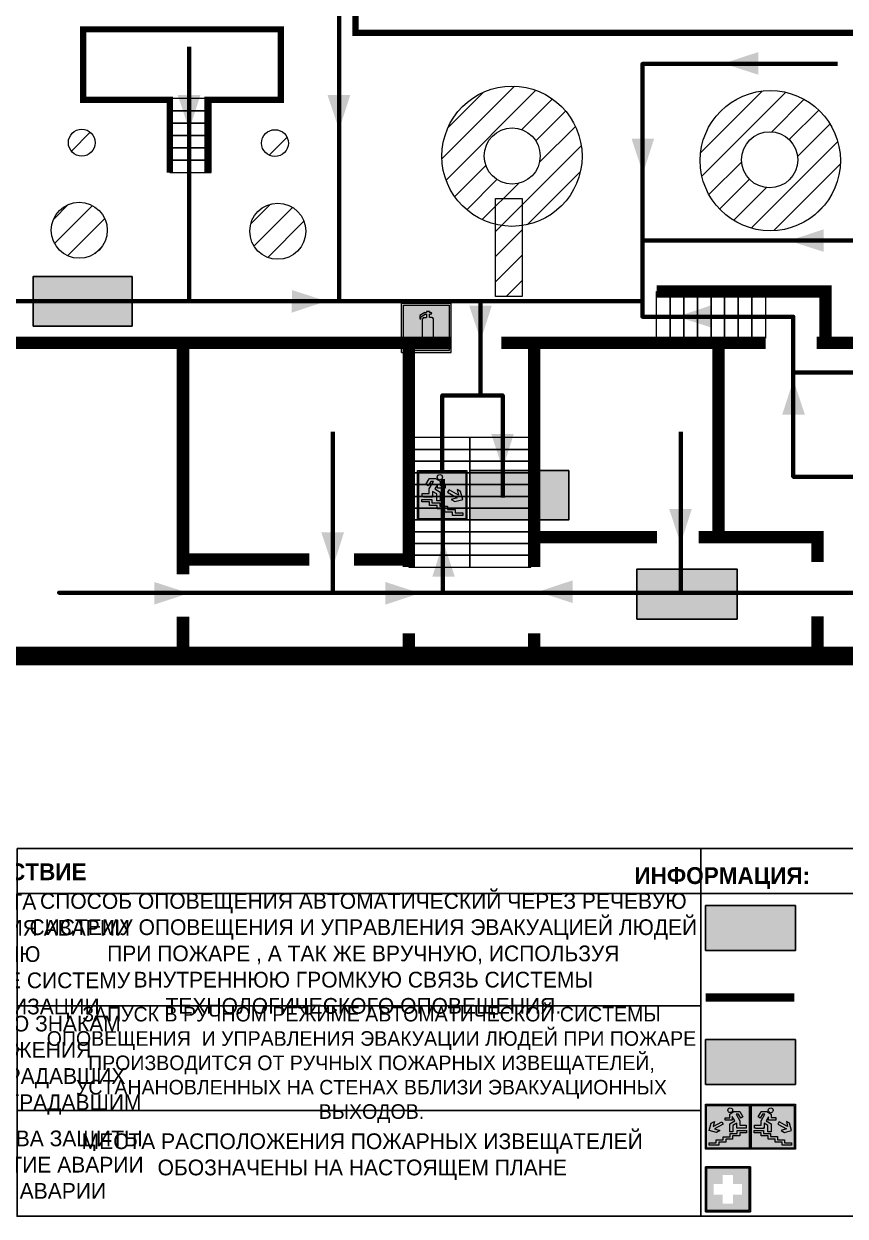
# Model space of a CAD drawing. Header units: millimetres. Extents: x 13810 to 67229, y 12374 to 21950.
# Drawn here: x 22035.2 to 22181.4, y 14178.4 to 14390.6 of the extents above; entities that cross this region are included whole.
import ezdxf

# ---------------------------------------------------------------- set-up
doc = ezdxf.new("R2010")
doc.units = ezdxf.units.MM
doc.layers.add('План_Штампы', color=7, linetype='Continuous')
doc.styles.add('обычный', font='arial.ttf')
pattern_1 = [(45, (1005.5524, 11950.405), (-2.24506403, 2.24506403), [])]

# ---------------------------------------------------------------- blocks, each defined once
blk = doc.blocks.new('A$C7B4425F7')
at = {"true_color": 0xffffff}
blk.add_hatch(color=7, dxfattribs=at).paths.add_polyline_path([(0, 0), (-16, 0), (-16, -8), (0, -8)])
h = blk.add_hatch(color=126)
h.paths.add_polyline_path([(-0.2, -0.2), (-15.8, -0.2), (-15.8, -7.8), (-0.2, -7.8)])
h.paths.add_polyline_path([(-11.76, -2.03), (-11.76, -3.66), (-11.17, -3.66, -0.568275), (-11.17, -6.18), (-12.58, -6.18), (-12.58, -2.03)], flags=16)
h.paths.add_polyline_path([(-13.33, -4.12, -0.495768), (-13.59, -6.18), (-15.03, -6.18), (-15.03, -2.03), (-13.59, -2.03, -0.487973)], flags=16)
h.paths.add_polyline_path([(-10.25, -2.03), (-9.48, -2.03), (-9.48, -6.18), (-10.25, -6.18)], flags=16)
h.paths.add_polyline_path([(-13.84, -3.69), (-14.24, -3.69), (-14.24, -3.03), (-13.9, -3.03, -0.692621)], flags=0)
h.paths.add_polyline_path([(-9.15, -2.03), (-8.4, -2.03), (-8.04, -3.07), (-7.68, -2.03), (-6.93, -2.03), (-7.64, -4.1), (-6.93, -6.18), (-7.68, -6.18), (-8.04, -5.14), (-8.4, -6.18), (-9.15, -6.18), (-8.44, -4.1)], flags=16)
h.paths.add_polyline_path([(-11.76, -4.46), (-11.42, -4.46, -0.692621), (-11.36, -5.12), (-11.76, -5.12)], flags=0)
h.paths.add_polyline_path([(-13.9, -5.2), (-14.24, -5.2), (-14.24, -4.55), (-13.84, -4.55, -0.708038)], flags=0)
edge = h.paths.add_edge_path(flags=16)
edge.add_ellipse((-5.51, -4.08), major_axis=(0, 2.05), ratio=0.586184, start_angle=0, end_angle=360)
edge = h.paths.add_edge_path(flags=0)
edge.add_ellipse((-5.51, -4.08), major_axis=(0, 1.14), ratio=0.454828, start_angle=0, end_angle=360)
h.paths.add_polyline_path([(-4.13, -4.96, 0.377264), (-3.48, -4.52, 0.0555), (-3.16, -2.03), (-1.66, -2.03), (-1.66, -4.96), (-0.96, -4.96), (-0.96, -7.01), (-1.75, -7.01), (-1.75, -6.18), (-3.3, -6.18), (-3.3, -7.02), (-4.13, -7.02)], flags=16)
h.paths.add_polyline_path([(-2.73, -2.91), (-2.28, -2.91), (-2.28, -4.96), (-3.05, -4.96, 0.079136)], flags=0)
at = {"color": 126}
blk.add_lwpolyline([(-16, -8), (0, -8), (0, 0), (-16, 0)], close=True, dxfattribs=at)
blk = doc.blocks.new('A$C18900ED3')
h = blk.add_hatch(color=126)
h.paths.add_polyline_path([(-0.18, -0.18), (-7.02, -0.18), (-7.02, -7.02), (-0.18, -7.02)])
h.paths.add_polyline_path([(-5.89, -4.46), (-5.89, -2.77), (-4.46, -2.77), (-4.46, -1.31), (-2.77, -1.31), (-2.77, -2.77), (-1.33, -2.77), (-1.33, -4.46), (-2.77, -4.46), (-2.77, -5.89), (-4.46, -5.89), (-4.46, -4.46)], flags=16)
at = {"color": 126}
for p, q in [((-7.2, 0), (-7.2, -7.2)), ((0, 0), (-7.2, 0)), ((0, -7.2), (0, 0)), ((-7.02, -7.02), (-7.02, -0.18)), ((-7.02, -0.18), (-0.18, -0.18)), ((-0.18, -0.18), (-0.18, -7.02)), ((-7.2, -7.2), (0, -7.2)), ((-0.18, -7.02), (-7.02, -7.02))]:
    blk.add_line(p, q, dxfattribs=at)
blk = doc.blocks.new('вниз 3')
at = {"lineweight": 0, "true_color": 0xffffff}
h = blk.add_hatch(color=7, dxfattribs=at)
h.dxf.hatch_style = 1
h.paths.add_polyline_path([(40997.5, -4475.69), (40997.25, -4475.28), (40995.76, -4476.15), (40995.97, -4475.23), (40995.39, -4475.56), (40995.05, -4476.83), (40996.33, -4477.17), (40996.91, -4476.83), (40996, -4476.55)], flags=0)
h.paths.add_polyline_path([(40999.81, -4473.95), (41000.22, -4473.95), (41000.64, -4474.67), (41001.03, -4474.43), (41000.46, -4473.49), (41000.42, -4473.49), (40999.43, -4473.49), (40998.68, -4473.92), (40998.68, -4474.57), (40997.88, -4474.57), (40997.88, -4475), (40999.14, -4475), (40999.14, -4474.43), (40999.14, -4474.38), (40999.59, -4475.15), (40998.72, -4475.67), (40998.72, -4477.06), (40999.24, -4477.06), (40999.24, -4475.96), (40999.95, -4475.56), (40999.95, -4476.43), (41001.61, -4476.43), (41001.61, -4475.88), (41000.47, -4475.88), (41000.47, -4475.12)], flags=0)
h.paths.add_polyline_path([(40999.2, -4473.24, 1), (40998.35, -4473.24, 1)], flags=0)
h.paths.add_polyline_path([(41000.46, -4477.26), (41001.69, -4477.26), (41001.69, -4476.84), (41000.03, -4476.84), (41000.03, -4477.39), (40998.78, -4477.39), (40998.78, -4477.95), (40997.53, -4477.95), (40997.53, -4478.5), (40996.29, -4478.5), (40996.29, -4479.06), (40995.05, -4479.06), (40995.05, -4479.48), (40995.29, -4479.48), (40996.72, -4479.48), (40996.72, -4478.92), (40997.97, -4478.92), (40997.97, -4478.36), (40999.2, -4478.36), (40999.2, -4477.81), (41000.46, -4477.81)], flags=0)
h.paths.add_polyline_path([(41002.37, -4472.17), (40994.37, -4472.17), (40994.37, -4480.17), (41002.37, -4480.17)])
h.paths.add_polyline_path([(41002.16, -4479.96), (40994.57, -4479.96), (40994.57, -4472.37), (41002.16, -4472.37)], flags=16)
h.paths.add_polyline_path([(41001.61, -4475.88), (41001.61, -4476.43), (40999.95, -4476.43), (40999.95, -4475.56), (40999.24, -4475.96), (40999.24, -4477.06), (40998.72, -4477.06), (40998.72, -4475.67), (40999.59, -4475.15), (40999.14, -4474.38), (40999.14, -4474.43), (40999.14, -4475), (40997.88, -4475), (40997.88, -4474.57), (40998.68, -4474.57), (40998.68, -4473.92), (40999.43, -4473.49), (41000.42, -4473.49), (41000.46, -4473.49), (41001.03, -4474.43), (41000.64, -4474.67), (41000.22, -4473.95), (40999.81, -4473.95), (41000.47, -4475.12), (41000.47, -4475.88)], flags=0)
h.paths.add_polyline_path([(41001.69, -4476.84), (41001.69, -4477.26), (41000.46, -4477.26), (41000.46, -4477.81), (40999.2, -4477.81), (40999.2, -4478.36), (40997.97, -4478.36), (40997.97, -4478.92), (40996.72, -4478.92), (40996.72, -4479.48), (40995.05, -4479.48), (40995.05, -4479.06), (40996.29, -4479.06), (40996.29, -4478.5), (40997.53, -4478.5), (40997.53, -4477.95), (40998.78, -4477.95), (40998.78, -4477.39), (41000.03, -4477.39), (41000.03, -4476.84)], flags=0)
h.paths.add_polyline_path([(40998.35, -4473.24, -1), (40999.2, -4473.24, -1)], flags=0)
h.paths.add_polyline_path([(40997.5, -4475.69), (40996, -4476.55), (40996.91, -4476.83), (40996.33, -4477.17), (40995.05, -4476.83), (40995.39, -4475.56), (40995.97, -4475.23), (40995.76, -4476.15), (40997.25, -4475.28)], flags=0)
at = {"lineweight": 0}
h = blk.add_hatch(color=126, dxfattribs=at)
h.dxf.hatch_style = 1
h.paths.add_polyline_path([(41002.16, -4472.37), (40994.57, -4472.37), (40994.57, -4479.96), (41002.16, -4479.96)])
h.paths.add_polyline_path([(40995.97, -4475.23), (40995.76, -4476.15), (40997.25, -4475.28), (40997.5, -4475.69), (40996, -4476.55), (40996.91, -4476.83), (40996.33, -4477.17), (40995.05, -4476.83), (40995.39, -4475.56)], flags=16)
h.paths.add_polyline_path([(40997.88, -4474.57), (40998.68, -4474.57), (40998.68, -4473.92), (40999.43, -4473.49), (41000.42, -4473.49), (41000.46, -4473.49), (41001.03, -4474.43), (41000.64, -4474.67), (41000.22, -4473.95), (40999.81, -4473.95), (41000.47, -4475.12), (41000.47, -4475.88), (41001.61, -4475.88), (41001.61, -4476.43), (40999.95, -4476.43), (40999.95, -4475.56), (40999.24, -4475.96), (40999.24, -4477.06), (40998.72, -4477.06), (40998.72, -4475.67), (40999.59, -4475.15), (40999.14, -4474.38), (40999.14, -4474.43), (40999.14, -4475), (40997.88, -4475)], flags=16)
h.paths.add_polyline_path([(40998.35, -4473.24, -1), (40999.2, -4473.24, -1)], flags=16)
h.paths.add_polyline_path([(40997.53, -4477.95), (40998.78, -4477.95), (40998.78, -4477.39), (41000.03, -4477.39), (41000.03, -4476.84), (41001.69, -4476.84), (41001.69, -4477.26), (41000.46, -4477.26), (41000.46, -4477.81), (40999.2, -4477.81), (40999.2, -4478.36), (40997.97, -4478.36), (40997.97, -4478.92), (40996.72, -4478.92), (40996.72, -4479.48), (40995.05, -4479.48), (40995.05, -4479.06), (40996.29, -4479.06), (40996.29, -4478.5), (40997.53, -4478.5)], flags=16)
at = {"lineweight": 0, "true_color": 0xffffff}
h = blk.add_hatch(color=7, dxfattribs=at)
h.dxf.hatch_style = 1
h.paths.add_polyline_path([(40999.2, -4473.24, 1), (40998.35, -4473.24, 1)])
h.paths.add_polyline_path([(40999.81, -4473.95), (41000.22, -4473.95), (41000.64, -4474.67), (41001.03, -4474.43), (41000.46, -4473.49), (41000.42, -4473.49), (40999.43, -4473.49), (40998.68, -4473.92), (40998.68, -4474.57), (40997.88, -4474.57), (40997.88, -4475), (40999.14, -4475), (40999.14, -4474.43), (40999.14, -4474.38), (40999.59, -4475.15), (40998.72, -4475.67), (40998.72, -4477.06), (40999.24, -4477.06), (40999.24, -4475.96), (40999.95, -4475.56), (40999.95, -4476.43), (41001.61, -4476.43), (41001.61, -4475.88), (41000.47, -4475.88), (41000.47, -4475.12)])
h.paths.add_polyline_path([(40999.2, -4477.81), (41000.46, -4477.81), (41000.46, -4477.26), (41001.69, -4477.26), (41001.69, -4476.84), (41000.03, -4476.84), (41000.03, -4477.39), (40998.78, -4477.39), (40998.78, -4477.95), (40997.53, -4477.95), (40997.53, -4478.5), (40996.29, -4478.5), (40996.29, -4479.06), (40995.05, -4479.06), (40995.05, -4479.48), (40995.29, -4479.48), (40996.72, -4479.48), (40996.72, -4478.92), (40997.97, -4478.92), (40997.97, -4478.36), (40999.2, -4478.36)])
h.paths.add_polyline_path([(40997.5, -4475.69), (40997.25, -4475.28), (40995.76, -4476.15), (40995.97, -4475.23), (40995.39, -4475.56), (40995.05, -4476.83), (40996.33, -4477.17), (40996.91, -4476.83), (40996, -4476.55)])
at = {"color": 126, "lineweight": 0}
for points in [[(40994.37, -4472.17), (41002.37, -4472.17), (41002.37, -4480.17), (40994.37, -4480.17)], [(40994.57, -4472.37), (41002.16, -4472.37), (41002.16, -4479.96), (40994.57, -4479.96)]]:
    blk.add_lwpolyline(points, close=True, dxfattribs=at)
for points in [[(40995.05, -4476.83), (40995.39, -4475.56), (40995.97, -4475.23), (40995.76, -4476.15), (40997.25, -4475.28), (40997.5, -4475.69), (40996, -4476.55), (40996.91, -4476.83), (40996.33, -4477.17), (40995.05, -4476.83)], [(40999.14, -4474.43), (40999.14, -4475), (40997.88, -4475), (40997.88, -4474.57), (40998.68, -4474.57), (40998.68, -4473.92), (40999.43, -4473.49), (41000.42, -4473.49), (41000.46, -4473.49), (41001.03, -4474.43), (41000.64, -4474.67), (41000.22, -4473.95), (40999.81, -4473.95), (41000.47, -4475.12), (41000.47, -4475.88), (41001.61, -4475.88), (41001.61, -4476.43), (40999.95, -4476.43), (40999.95, -4475.56), (40999.24, -4475.96), (40999.24, -4477.06), (40998.72, -4477.06), (40998.72, -4475.67), (40999.59, -4475.15), (40999.14, -4474.38), (40999.14, -4474.43)], [(40995.29, -4479.48), (40995.05, -4479.48), (40995.05, -4479.06), (40996.29, -4479.06), (40996.29, -4478.5), (40997.53, -4478.5), (40997.53, -4477.95), (40998.78, -4477.95), (40998.78, -4477.39), (41000.03, -4477.39), (41000.03, -4476.84), (41001.69, -4476.84), (41001.69, -4477.26), (41000.46, -4477.26), (41000.46, -4477.81), (40999.2, -4477.81), (40999.2, -4478.36), (40997.97, -4478.36), (40997.97, -4478.92), (40996.72, -4478.92), (40996.72, -4479.48), (40995.05, -4479.48)]]:
    blk.add_lwpolyline(points, dxfattribs=at)
blk.add_circle((40998.77, -4473.24), 0.426, dxfattribs=at)
blk = doc.blocks.new('вниз')
at = {"lineweight": 0, "true_color": 0xffffff}
h = blk.add_hatch(color=7, dxfattribs=at)
h.dxf.hatch_style = 1
h.paths.add_polyline_path([(40994.51, -4472.22), (40986.51, -4472.22), (40986.51, -4480.22), (40994.51, -4480.22)])
h.paths.add_polyline_path([(40994.31, -4472.42), (40994.31, -4480.01), (40986.71, -4480.01), (40986.71, -4472.42)], flags=16)
h.paths.add_polyline_path([(40988.43, -4473.53), (40989.43, -4473.53), (40990.19, -4473.96), (40990.19, -4474.6), (40991, -4474.6), (40991, -4475.06), (40989.73, -4475.06), (40989.73, -4474.46), (40989.3, -4475.18), (40990.17, -4475.7), (40990.17, -4477.11), (40989.63, -4477.11), (40989.63, -4476.01), (40988.94, -4475.59), (40988.94, -4476.46), (40988.94, -4476.46), (40987.47, -4476.46), (40987.26, -4476.46), (40987.26, -4475.92), (40988.4, -4475.92), (40988.4, -4475.2), (40989.1, -4473.99), (40988.66, -4473.99), (40988.24, -4474.7), (40987.86, -4474.47), (40988.41, -4473.56)], flags=0)
h.paths.add_polyline_path([(40990.55, -4473.29, -1), (40989.69, -4473.29, -1)], flags=0)
h.paths.add_polyline_path([(40988.85, -4476.89), (40988.85, -4477.43), (40990.1, -4477.43), (40990.1, -4477.99), (40991.34, -4477.99), (40991.34, -4478.54), (40992.59, -4478.54), (40992.59, -4479.09), (40993.83, -4479.09), (40993.83, -4479.52), (40992.17, -4479.52), (40992.17, -4478.97), (40990.91, -4478.97), (40990.91, -4478.41), (40989.68, -4478.41), (40989.68, -4477.86), (40988.43, -4477.86), (40988.43, -4477.31), (40987.6, -4477.31), (40987.18, -4477.31), (40987.18, -4476.89)], flags=0)
h.paths.add_polyline_path([(40991.61, -4475.33), (40993.12, -4476.2), (40992.9, -4475.27), (40993.48, -4475.6), (40993.83, -4476.88), (40992.56, -4477.22), (40991.97, -4476.88), (40992.9, -4476.61), (40991.38, -4475.74), (40991.58, -4475.39)], flags=0)
h.paths.add_polyline_path([(40990.19, -4473.96), (40989.43, -4473.53), (40988.43, -4473.53), (40988.41, -4473.56), (40987.86, -4474.47), (40988.24, -4474.7), (40988.66, -4473.99), (40989.1, -4473.99), (40988.4, -4475.2), (40988.4, -4475.92), (40987.26, -4475.92), (40987.26, -4476.46), (40987.47, -4476.46), (40988.94, -4476.46), (40988.94, -4476.27), (40988.94, -4475.59), (40989.63, -4476.01), (40989.63, -4477.11), (40990.17, -4477.11), (40990.17, -4475.7), (40989.3, -4475.18), (40989.73, -4474.46), (40989.73, -4475.06), (40991, -4475.06), (40991, -4474.6), (40990.19, -4474.6)], flags=0)
h.paths.add_polyline_path([(40990.55, -4473.29, 1), (40989.69, -4473.29, 1)], flags=0)
h.paths.add_polyline_path([(40991.61, -4475.33), (40991.58, -4475.39), (40991.38, -4475.74), (40992.9, -4476.61), (40991.97, -4476.88), (40992.56, -4477.22), (40993.83, -4476.88), (40993.48, -4475.6), (40992.9, -4475.27), (40993.12, -4476.2)], flags=0)
h.paths.add_polyline_path([(40990.1, -4477.43), (40988.85, -4477.43), (40988.85, -4476.89), (40987.18, -4476.89), (40987.18, -4477.31), (40987.6, -4477.31), (40988.43, -4477.31), (40988.43, -4477.86), (40989.68, -4477.86), (40989.68, -4478.41), (40990.91, -4478.41), (40990.91, -4478.97), (40992.17, -4478.97), (40992.17, -4479.52), (40993.83, -4479.52), (40993.83, -4479.09), (40992.59, -4479.09), (40992.59, -4478.54), (40991.34, -4478.54), (40991.34, -4477.99), (40990.1, -4477.99)], flags=0)
at = {"lineweight": 0}
h = blk.add_hatch(color=126, dxfattribs=at)
h.dxf.hatch_style = 1
h.paths.add_polyline_path([(40994.31, -4472.42), (40986.71, -4472.42), (40986.71, -4480.01), (40994.31, -4480.01)])
h.paths.add_polyline_path([(40988.43, -4473.53), (40989.43, -4473.53), (40990.19, -4473.96), (40990.19, -4474.6), (40991, -4474.6), (40991, -4475.06), (40989.73, -4475.06), (40989.73, -4474.46), (40989.3, -4475.18), (40990.17, -4475.7), (40990.17, -4477.11), (40989.63, -4477.11), (40989.63, -4476.01), (40988.94, -4475.59), (40988.94, -4476.46), (40988.94, -4476.46), (40987.47, -4476.46), (40987.26, -4476.46), (40987.26, -4475.92), (40988.4, -4475.92), (40988.4, -4475.2), (40989.1, -4473.99), (40988.66, -4473.99), (40988.24, -4474.7), (40987.86, -4474.47), (40988.41, -4473.56)], flags=16)
h.paths.add_polyline_path([(40990.55, -4473.29, -1), (40989.69, -4473.29, -1)], flags=16)
h.paths.add_polyline_path([(40988.85, -4476.89), (40988.85, -4477.43), (40990.1, -4477.43), (40990.1, -4477.99), (40991.34, -4477.99), (40991.34, -4478.54), (40992.59, -4478.54), (40992.59, -4479.09), (40993.83, -4479.09), (40993.83, -4479.52), (40992.17, -4479.52), (40992.17, -4478.97), (40990.91, -4478.97), (40990.91, -4478.41), (40989.68, -4478.41), (40989.68, -4477.86), (40988.43, -4477.86), (40988.43, -4477.31), (40987.6, -4477.31), (40987.18, -4477.31), (40987.18, -4476.89)], flags=16)
h.paths.add_polyline_path([(40991.61, -4475.33), (40993.12, -4476.2), (40992.9, -4475.27), (40993.48, -4475.6), (40993.83, -4476.88), (40992.56, -4477.22), (40991.97, -4476.88), (40992.9, -4476.61), (40991.38, -4475.74), (40991.58, -4475.39)], flags=16)
at = {"lineweight": 0, "true_color": 0xffffff}
h = blk.add_hatch(color=7, dxfattribs=at)
h.dxf.hatch_style = 1
h.paths.add_polyline_path([(40989.73, -4474.46), (40989.73, -4475.06), (40991, -4475.06), (40991, -4474.6), (40990.19, -4474.6), (40990.19, -4473.96), (40989.43, -4473.53), (40988.43, -4473.53), (40988.41, -4473.56), (40987.86, -4474.47), (40988.24, -4474.7), (40988.66, -4473.99), (40989.1, -4473.99), (40988.4, -4475.2), (40988.4, -4475.92), (40987.26, -4475.92), (40987.26, -4476.46), (40987.47, -4476.46), (40988.94, -4476.46), (40988.94, -4475.59), (40989.63, -4476.01), (40989.63, -4477.11), (40990.17, -4477.11), (40990.17, -4475.7), (40989.3, -4475.18)])
h.paths.add_polyline_path([(40989.69, -4473.29, 1), (40990.55, -4473.29, 1)])
h.paths.add_polyline_path([(40991.61, -4475.33), (40991.58, -4475.39), (40991.38, -4475.74), (40992.9, -4476.61), (40991.97, -4476.88), (40992.56, -4477.22), (40993.83, -4476.88), (40993.48, -4475.6), (40992.9, -4475.27), (40993.12, -4476.2)])
h.paths.add_polyline_path([(40990.1, -4477.43), (40988.85, -4477.43), (40988.85, -4476.89), (40987.18, -4476.89), (40987.18, -4477.31), (40987.6, -4477.31), (40988.43, -4477.31), (40988.43, -4477.86), (40989.68, -4477.86), (40989.68, -4478.41), (40990.91, -4478.41), (40990.91, -4478.97), (40992.17, -4478.97), (40992.17, -4479.52), (40993.83, -4479.52), (40993.83, -4479.09), (40992.59, -4479.09), (40992.59, -4478.54), (40991.34, -4478.54), (40991.34, -4477.99), (40990.1, -4477.99)])
at = {"color": 126, "lineweight": 0}
for points in [[(40986.51, -4472.22), (40994.51, -4472.22), (40994.51, -4480.22), (40986.51, -4480.22)], [(40986.71, -4472.42), (40994.31, -4472.42), (40994.31, -4480.01), (40986.71, -4480.01)]]:
    blk.add_lwpolyline(points, close=True, dxfattribs=at)
for points in [[(40987.47, -4476.46), (40987.26, -4476.46), (40987.26, -4475.92), (40988.4, -4475.92), (40988.4, -4475.2), (40989.1, -4473.99), (40988.66, -4473.99), (40988.24, -4474.7), (40987.86, -4474.47), (40988.41, -4473.56), (40988.43, -4473.53), (40989.43, -4473.53), (40990.19, -4473.96), (40990.19, -4474.6), (40991, -4474.6), (40991, -4475.06), (40989.73, -4475.06), (40989.73, -4474.46), (40989.3, -4475.18), (40990.17, -4475.7), (40990.17, -4477.11), (40989.63, -4477.11), (40989.63, -4476.01), (40988.94, -4475.59), (40988.94, -4476.46)], [(40991.58, -4475.39), (40991.38, -4475.74), (40992.9, -4476.61), (40991.97, -4476.88), (40992.56, -4477.22), (40993.83, -4476.88), (40993.48, -4475.6), (40992.9, -4475.27), (40993.12, -4476.2), (40991.61, -4475.33), (40991.58, -4475.39)], [(40987.6, -4477.31), (40987.18, -4477.31), (40987.18, -4476.89), (40988.85, -4476.89), (40988.85, -4477.43), (40990.1, -4477.43), (40990.1, -4477.99), (40991.34, -4477.99), (40991.34, -4478.54), (40992.59, -4478.54), (40992.59, -4479.09), (40993.83, -4479.09), (40993.83, -4479.52), (40992.17, -4479.52), (40992.17, -4478.97), (40990.91, -4478.97), (40990.91, -4478.41), (40989.68, -4478.41), (40989.68, -4477.86), (40988.43, -4477.86), (40988.43, -4477.31), (40987.6, -4477.31)], [(40987.47, -4476.46), (40988.94, -4476.46), (40988.94, -4476.27)]]:
    blk.add_lwpolyline(points, dxfattribs=at)
blk.add_circle((40990.12, -4473.29), 0.432, dxfattribs=at)
blk = doc.blocks.new('A$C32E8229D')
at = {"true_color": 0xffffff}
blk.add_hatch(color=7, dxfattribs=at).paths.add_polyline_path([(0, 0), (0, -8), (16, -8), (16, 0)])
h = blk.add_hatch(color=126)
h.paths.add_polyline_path([(0.2, -0.2), (15.8, -0.2), (15.8, -7.8), (0.2, -7.8)])
h.paths.add_polyline_path([(13.49, -2.05), (12.08, -2.05), (11.37, -2.63, 0.162397), (11.29, -2.84), (11.29, -3.63), (10.35, -3.63), (10.35, -4.05), (11.68, -4.05), (11.68, -3.48), (12.26, -4.28), (11.29, -5.1), (11.29, -6.78), (11.85, -6.78), (11.85, -5.44), (12.8, -4.64), (12.8, -5.94), (14.46, -5.94), (14.46, -5.39), (13.45, -5.39), (13.45, -3.97), (12.46, -2.59), (13.15, -2.59), (13.69, -3.34), (14.18, -3)], flags=16)
h.paths.add_polyline_path([(10.74, -1.82, 1), (11.8, -1.82, 1)], flags=16)
h.paths.add_polyline_path([(9.39, -3.59), (5.99, -3.59), (6.56, -3.03), (5.91, -3.03), (5.1, -3.83), (5.91, -4.64), (6.56, -4.64), (5.99, -4.09), (9.39, -4.09)], flags=16)
h.paths.add_polyline_path([(4.29, -1.08), (1.72, -1.08), (1.72, -6.6), (4.29, -6.6)], flags=16)
at = {"color": 126}
blk.add_lwpolyline([(16, -8), (0, -8), (0, 0), (16, 0)], close=True, dxfattribs=at)
blk = doc.blocks.new('A$C3AD82952')
at = {"true_color": 0xf5f5ff}
h = blk.add_hatch(color=7, dxfattribs=at)
h.dxf.hatch_style = 1
h.paths.add_polyline_path([(8.21, 8.73, 0.414214), (7.89, 9.05), (7.22, 9.05), (7.22, 9.92), (7.59, 9.92, 1), (7.57, 10.36), (7.22, 10.36), (7.22, 10.6), (6.43, 10.6), (6.43, 10.36), (6.01, 10.36), (4.74, 9.59), (4.74, 8.69), (4.98, 8.73), (4.98, 9.26), (6.12, 9.91), (6.43, 9.91), (6.43, 9.05), (5.76, 9.05, 0.414214), (5.44, 8.73), (5.44, 2.2), (8.21, 2.2)], flags=0)
h.paths.add_polyline_path([(12.8, 12.8), (0, 12.8), (0, 0), (12.8, 0)])
h.paths.add_polyline_path([(0.51, 12.29), (12.29, 12.29), (12.29, 0.51), (0.51, 0.51)], flags=16)
h.paths.add_polyline_path([(4.74, 9.59), (6.01, 10.36), (6.43, 10.36), (6.43, 10.6), (7.22, 10.6), (7.22, 10.36), (7.59, 10.36, -0.94586), (7.59, 9.92), (7.22, 9.92), (7.22, 9.05), (7.89, 9.05, -0.414214), (8.21, 8.73), (8.21, 2.2), (5.44, 2.2), (5.44, 8.73, -0.414214), (5.76, 9.05), (6.43, 9.05), (6.43, 9.91), (6.12, 9.91), (4.98, 9.26), (4.98, 8.73), (4.74, 8.69)], flags=0)
h = blk.add_hatch(color=242)
h.dxf.hatch_style = 1
h.paths.add_polyline_path([(12.29, 12.29), (0.51, 12.29), (0.51, 0.51), (12.29, 0.51)])
h.paths.add_polyline_path([(4.74, 8.69), (4.74, 9.59), (6.01, 10.36), (6.43, 10.36), (6.43, 10.6), (7.22, 10.6), (7.22, 10.36), (7.59, 10.36, -0.94586), (7.59, 9.92), (7.22, 9.92), (7.22, 9.05), (7.89, 9.05, -0.414214), (8.21, 8.73), (8.21, 2.2), (5.44, 2.2), (5.44, 8.73, -0.414214), (5.76, 9.05), (6.43, 9.05), (6.43, 9.91), (6.12, 9.91), (4.98, 9.26), (4.98, 8.73)], flags=16)
h = blk.add_hatch(color=7, dxfattribs=at)
h.dxf.hatch_style = 1
h.paths.add_polyline_path([(8.21, 8.73, 0.414214), (7.89, 9.05), (7.22, 9.05), (7.22, 9.92), (7.59, 9.92, 1), (7.57, 10.36), (7.22, 10.36), (7.22, 10.6), (6.43, 10.6), (6.43, 10.36), (6.01, 10.36), (4.74, 9.59), (4.74, 8.69), (4.98, 8.73), (4.98, 9.26), (6.12, 9.91), (6.43, 9.91), (6.43, 9.05), (5.76, 9.05, 0.414214), (5.44, 8.73), (5.44, 2.2), (8.21, 2.2)])
at = {"color": 242, "lineweight": 5}
for p, q in [((0, 0), (0, 12.8)), ((0, 12.8), (12.8, 12.8)), ((12.8, 0), (12.8, 12.8)), ((6.01, 10.36), (4.74, 9.59)), ((4.74, 9.59), (4.74, 8.69)), ((4.98, 9.26), (6.12, 9.91)), ((6.01, 10.36), (6.43, 10.36)), ((6.12, 9.91), (6.43, 9.91)), ((7.22, 10.6), (6.43, 10.6)), ((6.43, 10.6), (6.43, 10.36)), ((6.43, 9.91), (6.43, 9.05)), ((7.22, 10.36), (7.22, 10.6)), ((7.59, 10.36), (7.22, 10.36)), ((7.22, 9.05), (7.22, 9.92)), ((7.59, 9.92), (7.22, 9.92)), ((4.74, 8.69), (4.98, 8.73)), ((4.98, 8.73), (4.98, 9.26)), ((5.44, 2.2), (5.44, 8.73)), ((5.76, 9.05), (6.43, 9.05)), ((7.89, 9.05), (7.22, 9.05)), ((8.21, 2.2), (8.21, 8.73)), ((0, 0), (12.8, 0)), ((5.44, 2.2), (8.21, 2.2))]:
    blk.add_line(p, q, dxfattribs=at)
blk.add_lwpolyline([(0.51, 12.29), (12.29, 12.29), (12.29, 0.51), (0.51, 0.51)], close=True, dxfattribs=at)
for centre, radius, start, end in [((7.58, 10.14), 0.223, 273.1875, 86.8125), ((5.76, 8.73), 0.32, 90, 180), ((7.89, 8.73), 0.32, 0, 90)]:
    blk.add_arc(centre, radius, start, end, dxfattribs=at)

msp = doc.modelspace()

# ---------------------------------------------------------------- hatches: boundary and pattern name
at = {"lineweight": 0}
h = msp.add_hatch(dxfattribs=at)
h.set_pattern_fill('ANSI31', color=256)
h.set_pattern_definition(pattern_1)
h.paths.add_polyline_path([(22109.6, 14367.03, 0.346999), (22119.17, 14354.9), (22119.17, 14359.48), (22123.92, 14359.48), (22123.92, 14354.69, 0.371421), (22134.55, 14367.03, 1)])
h.paths.add_polyline_path([(22127.12, 14367.07, -1), (22117.13, 14367.07, -1)], flags=16)
h.paths.add_polyline_path([(22123.92, 14354.69, -0.096063), (22119.17, 14354.9), (22119.17, 14342.09), (22123.92, 14342.09)])
h.paths.add_polyline_path([(22123.92, 14359.48), (22119.17, 14359.48), (22119.17, 14354.9, 0.096063), (22123.92, 14354.69)])
h.paths.add_polyline_path([(22180.54, 14366.24, 1), (22155.59, 14366.24, 1)])
h.paths.add_polyline_path([(22162.96, 14366.4, -1), (22172.94, 14366.4, -1)], flags=16)
h = msp.add_hatch(dxfattribs=at)
h.set_pattern_fill('ANSI31', color=256)
h.set_pattern_definition(pattern_1)
h.paths.add_polyline_path([(22009.75, 14369.34, 1), (22004.96, 14369.34, 1)])
h.paths.add_polyline_path([(22012.01, 14353.51, 1), (22002.02, 14353.51, 1)])
h.paths.add_polyline_path([(22043.12, 14369.44, 1), (22047.9, 14369.44, 1)])
h.paths.add_polyline_path([(22040.07, 14353.85, 1), (22050.06, 14353.85, 1)])
h.paths.add_polyline_path([(22077.5, 14369.36, 1), (22082.28, 14369.36, 1)])
h.paths.add_polyline_path([(22075.4, 14353.68, 1), (22085.39, 14353.68, 1)])

# ---------------------------------------------------------------- linework, layer by layer
for points, const_width in [([(21919.18, 14448.62), (21814.82, 14448.62), (21814.82, 14278.09), (22247.96, 14278.09), (22247.96, 14448.62), (21919.18, 14448.62)], 3.3), ([(22222.89, 14392.1), (22216.25, 14392.1), (22216.25, 14389), (22094.23, 14389), (22094.23, 14435.73)], 1.1), ([(22061.19, 14364.13), (22061.19, 14377.06), (22045.75, 14377.06), (22045.75, 14389.62), (22080.95, 14389.62), (22080.95, 14377.06), (22067.86, 14377.06), (22067.86, 14364.13)], 1.1), ([(22177.87, 14333.84), (22177.87, 14342.97), (22147.81, 14342.97)], 2.2), ([(22016.72, 14333.84), (22111.12, 14333.84)], 2.2), ([(22063.52, 14292.61), (22063.52, 14333.98), (22063.52, 14295.27), (22085.99, 14295.27)], 2.2), ([(22103.74, 14333.84), (22103.74, 14293.91)], 2.2), ([(22120.18, 14333.84), (22167.26, 14333.84)], 2.2), ([(22126.03, 14333.84), (22126.03, 14293.91)], 2.2), ([(22176.33, 14333.84), (22247.96, 14333.84)], 2.2), ([(22158.85, 14333.09), (22158.85, 14299.21), (22176.47, 14299.21), (22176.47, 14294.78)], 2.2), ([(22147.9, 14299.21), (22126.74, 14299.21)], 2.2), ([(22158.85, 14299.21), (22155.3, 14299.21)], 2.2), ([(22103.74, 14295.27), (22093.97, 14295.27)], 2.2), ([(22063.52, 14279.16), (22063.52, 14285.07)], 2.2), ([(22176.47, 14285.16), (22176.47, 14277.47)], 2.2), ([(22103.74, 14278.09), (22103.74, 14282.1)], 2.2), ([(22126.03, 14278.09), (22126.03, 14282.1)], 2.2)]:
    msp.add_lwpolyline(points, dxfattribs=dict(at, const_width=const_width))
at = {"color": 126, "lineweight": 100, "true_color": 0x008754}
for points in [[(21917.98, 14440.75), (21948.34, 14440.75), (21948.34, 14397.21), (21955.98, 14386.7), (21955.98, 14361.42), (21974.28, 14341.23), (22145.29, 14341.23), (22145.29, 14383.46), (22180.03, 14383.46)], [(22091.34, 14416.88), (22091.34, 14341.23)], [(22064.63, 14341.23), (22064.63, 14386.47)], [(22241.85, 14384.81), (22241.85, 14352.02), (22145.29, 14352.02)], [(22116.45, 14324.47), (22116.45, 14341.23)], [(22145.29, 14341.23), (22145.29, 14338.47), (22172.14, 14338.47), (22172.14, 14328.51), (22241.6, 14328.51)], [(22172.14, 14328.51), (22172.14, 14309.99), (22185.78, 14309.99)], [(22109.67, 14311.16), (22109.67, 14324.47), (22120.44, 14324.47), (22120.44, 14306.3)], [(22241.6, 14309.99), (22185.78, 14309.99), (22185.78, 14289.34), (22041.42, 14289.34), (22090.17, 14289.34), (22090.17, 14317.96)], [(22152.15, 14289.34), (22152.15, 14317.96)], [(22109.76, 14289.34), (22109.76, 14309.58)]]:
    msp.add_lwpolyline(points, dxfattribs=at)
at = {"lineweight": 0}
for points in [[(22061.19, 14375.08), (22068.53, 14375.08), (22068.53, 14377.28), (22061.19, 14377.28)], [(22061.19, 14372.89), (22068.53, 14372.89), (22068.53, 14375.08), (22061.19, 14375.08)], [(22061.19, 14370.7), (22068.53, 14370.7), (22068.53, 14372.89), (22061.19, 14372.89)], [(22061.19, 14368.51), (22068.53, 14368.51), (22068.53, 14370.7), (22061.19, 14370.7)], [(22061.19, 14366.32), (22068.53, 14366.32), (22068.53, 14368.51), (22061.19, 14368.51)], [(22061.19, 14364.13), (22068.53, 14364.13), (22068.53, 14366.32), (22061.19, 14366.32)], [(22119.17, 14359.48), (22123.92, 14359.48), (22123.92, 14342.09), (22119.17, 14342.09)], [(22147.81, 14342.97), (22150.23, 14342.97), (22150.23, 14334.67), (22147.81, 14334.67)], [(22150.23, 14342.97), (22152.66, 14342.97), (22152.66, 14334.67), (22150.23, 14334.67)], [(22152.66, 14342.97), (22155.08, 14342.97), (22155.08, 14334.67), (22152.66, 14334.67)], [(22155.08, 14342.97), (22157.51, 14342.97), (22157.51, 14334.67), (22155.08, 14334.67)], [(22157.51, 14342.97), (22159.94, 14342.97), (22159.94, 14334.67), (22157.51, 14334.67)], [(22159.94, 14342.97), (22162.36, 14342.97), (22162.36, 14334.67), (22159.94, 14334.67)], [(22162.36, 14342.97), (22164.79, 14342.97), (22164.79, 14334.67), (22162.36, 14334.67)], [(22164.79, 14342.97), (22167.21, 14342.97), (22167.21, 14334.67), (22164.79, 14334.67)], [(22103.74, 14314.86), (22114.59, 14314.86), (22114.59, 14316.96), (22103.74, 14316.96)], [(22114.59, 14314.86), (22125.43, 14314.86), (22125.43, 14316.96), (22114.59, 14316.96)], [(22103.74, 14312.77), (22114.59, 14312.77), (22114.59, 14314.86), (22103.74, 14314.86)], [(22114.59, 14312.77), (22125.43, 14312.77), (22125.43, 14314.86), (22114.59, 14314.86)], [(22103.74, 14310.67), (22114.59, 14310.67), (22114.59, 14312.77), (22103.74, 14312.77)], [(22114.59, 14310.67), (22125.43, 14310.67), (22125.43, 14312.77), (22114.59, 14312.77)], [(22103.74, 14308.58), (22114.59, 14308.58), (22114.59, 14310.67), (22103.74, 14310.67)], [(22114.59, 14308.58), (22125.43, 14308.58), (22125.43, 14310.67), (22114.59, 14310.67)], [(22103.74, 14306.48), (22114.59, 14306.48), (22114.59, 14308.58), (22103.74, 14308.58)], [(22114.59, 14306.48), (22125.43, 14306.48), (22125.43, 14308.58), (22114.59, 14308.58)], [(22103.74, 14304.39), (22114.59, 14304.39), (22114.59, 14306.48), (22103.74, 14306.48)], [(22114.59, 14304.39), (22125.43, 14304.39), (22125.43, 14306.48), (22114.59, 14306.48)], [(22103.74, 14302.29), (22114.59, 14302.29), (22114.59, 14304.39), (22103.74, 14304.39)], [(22114.59, 14302.29), (22125.43, 14302.29), (22125.43, 14304.39), (22114.59, 14304.39)], [(22103.74, 14300.2), (22114.59, 14300.2), (22114.59, 14302.29), (22103.74, 14302.29)], [(22114.59, 14300.2), (22125.43, 14300.2), (22125.43, 14302.29), (22114.59, 14302.29)], [(22103.74, 14298.1), (22114.59, 14298.1), (22114.59, 14300.2), (22103.74, 14300.2)], [(22114.59, 14298.1), (22125.43, 14298.1), (22125.43, 14300.2), (22114.59, 14300.2)], [(22103.74, 14296.01), (22114.59, 14296.01), (22114.59, 14298.1), (22103.74, 14298.1)], [(22114.59, 14296.01), (22125.43, 14296.01), (22125.43, 14298.1), (22114.59, 14298.1)], [(22103.74, 14293.91), (22114.59, 14293.91), (22114.59, 14296.01), (22103.74, 14296.01)], [(22114.59, 14293.91), (22125.43, 14293.91), (22125.43, 14296.01), (22114.59, 14296.01)]]:
    msp.add_lwpolyline(points, close=True, dxfattribs=at)
for points in [[(22034, 14243.83), (22155.72, 14243.83), (22155.72, 14178.38), (22034, 14178.38)], [(22034, 14243.83), (22155.72, 14243.83), (22155.72, 14235.78), (22034, 14235.78)], [(22155.72, 14235.78), (22299.49, 14235.78), (22299.49, 14243.83), (22155.72, 14243.83)], [(22034, 14235.78), (22155.72, 14235.78), (22155.72, 14215.79), (22034, 14215.79)], [(22155.72, 14235.78), (22299.49, 14235.78), (22299.49, 14178.38), (22155.72, 14178.38)], [(22155.72, 14215.79), (22034, 14215.79), (22034, 14197.21), (22155.72, 14197.21)]]:
    msp.add_lwpolyline(points, close=True)
at = {"color": 126, "lineweight": 80, "true_color": 0x008754, "const_width": 1.5}
msp.add_lwpolyline([(22172.33, 14217.28), (22156.53, 14217.28)], dxfattribs=at)
at = {"lineweight": 0}
for centre, radius in [((22122.08, 14367.03), 12.48), ((22168.06, 14366.24), 12.48), ((22045.51, 14369.44), 2.39), ((22079.89, 14369.36), 2.39), ((22122.12, 14367.07), 4.99), ((22167.95, 14366.4), 4.99), ((22045.06, 14353.85), 4.99), ((22080.4, 14353.68), 4.99)]:
    msp.add_circle(centre, radius, dxfattribs=at)
at = {"layer": 'План_Штампы', "color": 126, "true_color": 0x008754}
for points in [[(22165.92, 14385.57), (22165.91, 14381.54), (22159.73, 14383.53)], [(22062.59, 14377.91), (22066.62, 14377.9), (22064.63, 14371.72)], [(22089.26, 14377.91), (22093.29, 14377.9), (22091.3, 14371.72)], [(22143.36, 14370.18), (22147.39, 14370.17), (22145.4, 14363.99)], [(22177.58, 14354.03), (22177.57, 14350.01), (22171.39, 14351.99)], [(22082.89, 14339.19), (22082.9, 14343.22), (22089.08, 14341.23)], [(22114.47, 14340.43), (22118.49, 14340.42), (22116.51, 14334.24)], [(22157.67, 14340.53), (22157.67, 14336.5), (22151.49, 14338.49)], [(22174.22, 14321.04), (22170.19, 14321.05), (22172.18, 14327.23)], [(22118.38, 14317.59), (22122.41, 14317.59), (22120.42, 14311.41)], [(22150.06, 14304.25), (22154.09, 14304.24), (22152.1, 14298.06)], [(22088.15, 14300.06), (22092.18, 14300.06), (22090.19, 14293.88)], [(22111.91, 14292.17), (22107.89, 14292.18), (22109.87, 14298.36)], [(22058.4, 14287.22), (22058.4, 14291.25), (22064.59, 14289.26)], [(22099.55, 14287.22), (22099.56, 14291.25), (22105.74, 14289.26)], [(22132.88, 14291.54), (22132.88, 14287.51), (22126.69, 14289.5)]]:
    msp.add_solid(points, dxfattribs=at)

# ---------------------------------------------------------------- block references
for name, p, xscale, yscale, zscale in [('A$C3AD82952', (22102.44, 14332.1), 0.6875, 0.6875, 0.6875), ('A$C18900ED3', (22164.53, 14187.16), 1.111111111007631, 1.111111111007631, 1.111111111007631)]:
    msp.add_blockref(name, p, dxfattribs=dict(xscale=xscale, yscale=yscale, zscale=zscale))
at = {"color": 126, "true_color": 0x008754, "xscale": 1.1, "yscale": 1.1, "zscale": 1.1}
msp.add_blockref('вниз', (-22979.89, 19230.53), dxfattribs=at)
at = {"color": 126, "true_color": 0x008754}
for name, p in [('вниз 3', (-18837.84, 18670.47)), ('вниз', (-18821.98, 18670.52)), ('вниз', (-18821.98, 18670.52))]:
    msp.add_blockref(name, p, dxfattribs=at)
at = {"layer": 'План_Штампы', "color": 126, "true_color": 0x008754, "xscale": -1.1, "yscale": 1.1, "zscale": 1.1}
msp.add_blockref('A$C32E8229D', (22054.45, 14345.61), dxfattribs=at)
at = {"layer": 'План_Штампы', "xscale": 1.1, "yscale": 1.1, "zscale": 1.1}
msp.add_blockref('A$C7B4425F7', (22132.19, 14311.09), dxfattribs=at)
at = {"layer": 'План_Штампы', "color": 126, "true_color": 0x008754, "xscale": 1.113761976465601, "yscale": 1.113761976465601, "zscale": 1.113761976465601, "rotation": 359.9978653237144}
msp.add_blockref('A$C32E8229D', (22144.33, 14293.56), dxfattribs=at)
at = {"layer": 'План_Штампы'}
msp.add_blockref('A$C7B4425F7', (22172.53, 14233.65), dxfattribs=at)
at = {"layer": 'План_Штампы', "color": 126, "true_color": 0x008754, "xscale": -1}
msp.add_blockref('A$C32E8229D', (22172.53, 14209.82), dxfattribs=at)

# ---------------------------------------------------------------- texts
at = {"lineweight": 0, "attachment_point": 5, "style": 'обычный'}
for s, insert, char_height, width in [('{\\fProxima Nova Rg|b1|i0|c204|p2;ДЕЙСТВИЯ ПРИ АВАРИИ: СОХРАНЯЙТЕ СПОКОЙСТВИЕ\\H1.6644x; }', (21989.85, 14239.24), 3, 175.1736), ('{\\fProxima Nova Rg|b1|i0|c204|p2;ИНФОРМАЦИЯ:\\H1.1997x; }', (22159.52, 14238.56), 3, 175.1736), ('\\pi-8.4,l8.4,t8.4;{\\fProxima Nova Rg|b0|i0|c204|p2;АДРЕС ОБЪЕКТА\\PМЕСТО ВОЗНИКНОВЕНИЯ АВАРИИ\\PСВОЮ ФАМИЛИЮ\\PПРИВЕСТИ В ДЕЙСТВИЕ СИСТЕМУ \\PПОЖАРНОЙ СИГНАЛИЗАЦИИ}', (22021.63, 14224.62), 2.8, 126.6484), ('{\\fProxima Nova Rg|b0|i0|c204|p2;СПОСОБ ОПОВЕЩЕНИЯ АВТОМАТИЧЕСКИЙ ЧЕРЕЗ РЕЧЕВУЮ СИСТЕМУ ОПОВЕЩЕНИЯ И УПРАВЛЕНИЯ ЭВАКУАЦИЕЙ ЛЮДЕЙ ПРИ ПОЖАРЕ , А ТАК ЖЕ ВРУЧНУЮ, ИСПОЛЬЗУЯ ВНУТРЕННЮЮ ГРОМКУЮ СВЯЗЬ СИСТЕМЫ ТЕХНОЛОГИЧЕСКОГО ОПОВЕЩЕНИЯ.}', (22095.62, 14224.74), 2.8, 118.5618), ('{\\fProxima Nova Rg|b0|i0|c204|p2;\\P\\pt7.8;ЗАПУСК В РУЧНОМ РЕЖИМЕ АВТОМАТИЧЕСКОЙ СИСТЕМЫ ОПОВЕЩЕНИЯ  И УПРАВЛЕНИЯ ЭВАКУАЦИИ ЛЮДЕЙ ПРИ ПОЖАРЕ ПРОИЗВОДИТСЯ ОТ РУЧНЫХ ПОЖАРНЫХ ИЗВЕЩАТЕЛЕЙ, УСТАНАНОВЛЕННЫХ НА СТЕНАХ ВБЛИЗИ ЭВАКУАЦИОННЫХ ВЫХОДОВ. }', (22097.07, 14207.46), 2.6, 121.7868), ('\\pi-8.4,l8.4,t8.4;{\\fProxima Nova Rg|b0|i0|c204|p2;ОРИЕНТИРОВАТЬСЯ ПО ЗНАКАМ \\PНАПРАВЛЕНИЯ ДВИЖЕНИЯ\\PВЗЯТЬ С СОБОЙ ПОСТРАДАВШИХ\\PОКАЗАТЬ ПОМОЩЬ ПОСТРАДАВШИМ}', (22021.56, 14205.25), 2.8, 126.6484), ('\\pi-8.4,l8.4,t8.4;{\\fProxima Nova Rg|b0|i0|c204|p2;ИСПОЛЬЗОВАТЬ СРЕДСТВА ЗАЩИТЫ \\PПРЕДОТВРАТИТЬ РАЗВИТИЕ АВАРИИ\\PОБОЗНАЧИТЬ МЕСТО АВАРИИ}', (22021.5, 14187.53), 2.8, 126.6484), ('\\pt8.4;{\\fProxima Nova Rg|b0|i0|c204|p2;\\PМЕСТА РАСПОЛОЖЕНИЯ ПОЖАРНЫХ ИЗВЕЩАТЕЛЕЙ ОБОЗНАЧЕНЫ НА НАСТОЯЩЕМ ПЛАНЕ}', (22095.43, 14191.31), 2.8, 118.5618)]:
    msp.add_mtext(s, dxfattribs=dict(at, insert=insert, char_height=char_height, width=width))

doc.saveas('drawing.dxf')
